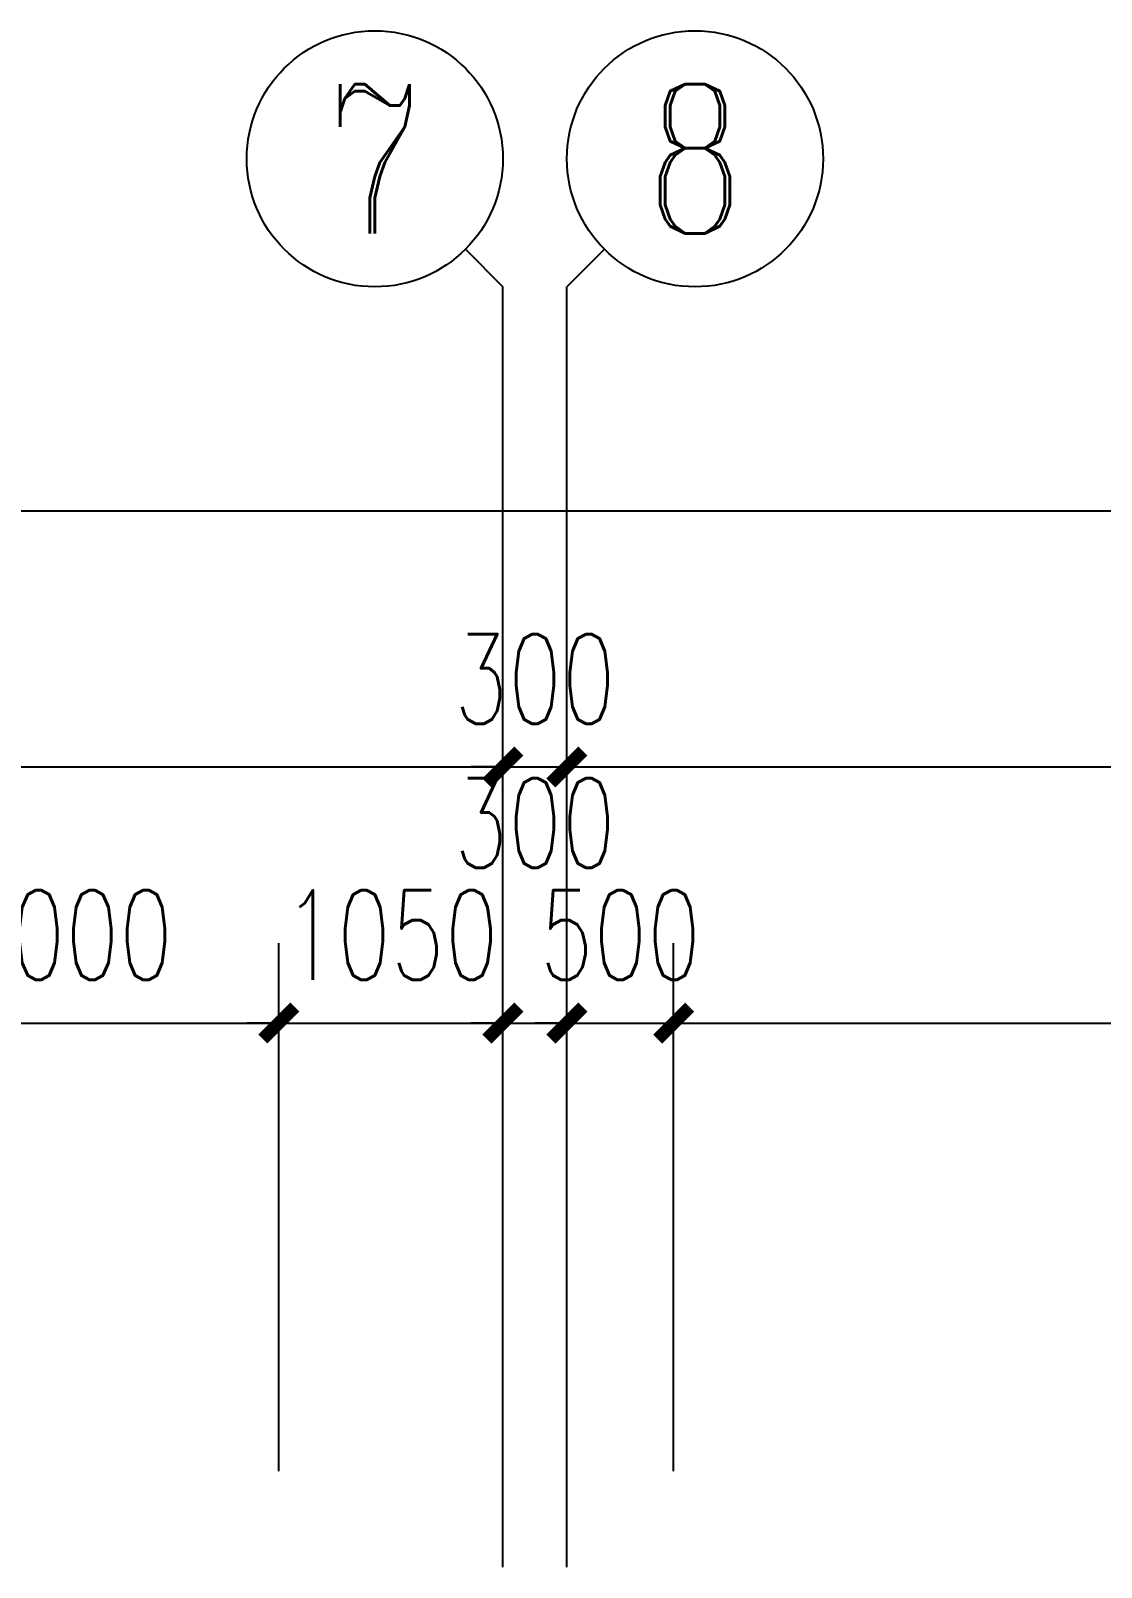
# Model space of a CAD drawing. Extents: x 0 to 2972856, y -1269770 to 0.
# Drawn here: x 2720944 to 2725959, y -1151346 to -1144146 of the extents above; entities that cross this region are included whole.
import ezdxf
from ezdxf.enums import TextEntityAlignment as Align

# ---------------------------------------------------------------- set-up
doc = ezdxf.new("R2010")
doc.units = 0
doc.header["$LTSCALE"] = 1000
doc.header["$PDSIZE"] = 50
doc.layers.add('1-建筑底图', color=8, linetype='Continuous')
doc.layers.add('AXIS_TEXT', color=7, linetype='Continuous')
doc.styles.add('_TCH_AXIS', font='COMPLEX', dxfattribs={"bigfont": 'GBCBIG'})
doc.styles.add('A_DIM_T3', font='SIMPLEX', dxfattribs={"width": 0.7, "bigfont": 'HZ'})
doc.styles.add('COMPLEX', font='COMPLEX')
doc.dimstyles.new('_TCH_ARCH&&150', dxfattribs={"dimtxt": 420, "dimasz": 150, "dimexe": 375, "dimexo": 450, "dimgap": 202.5, "dimtad": 1, "dimdec": 0, "dimzin": 0, "dimdsep": 46, "dimtxsty": 'A_DIM_T3', "dimblk": 'ARCHTICK', "dimcen": 0.09, "dimclrt": 7, "dimazin": 2, "dimtfac": 1, "dimtdec": 0, "dimtix": 1, "dimtmove": 2, "dimatfit": 3, "dimfxl": 150, "dimtolj": 1, "dimtzin": 0, "dimarcsym": 0})

# ---------------------------------------------------------------- blocks, each defined once
blk = doc.blocks.new('_ArchTick')
at = {"color": 0, "linetype": 'ByBlock', "const_width": 0.4}
blk.add_lwpolyline([(-0.5, -0.5), (0.5, 0.5)], dxfattribs=at)
blk = doc.blocks.new('*D1143')
at = {"layer": '1-建筑底图', "color": 0, "lineweight": -2, "transparency": 16777216}
for p, q in [((2060076.6, -1145125.4), (2060076.6, -1140250.4)), ((2167276.6, -1145125.4), (2167276.6, -1140250.4)), ((2060076.6, -1140625.4), (2167276.6, -1140625.4))]:
    blk.add_line(p, q, dxfattribs=at)
at = {"layer": 'Defpoints', "color": 0, "transparency": 16777216}
for p in [(2167276.6, -1140625.4), (2060076.6, -1145575.4), (2167276.6, -1145575.4)]:
    blk.add_point(p, dxfattribs=at)
at = {"layer": '1-建筑底图', "color": 0, "lineweight": -2, "transparency": 16777216, "xscale": 150, "yscale": 150, "zscale": 150, "rotation": 180}
blk.add_blockref('_ArchTick', (2060076.6, -1140625.4), dxfattribs=at)
at = {"layer": '1-建筑底图', "color": 0, "lineweight": -2, "transparency": 16777216, "xscale": 150, "yscale": 150, "zscale": 150}
blk.add_blockref('_ArchTick', (2167276.6, -1140625.4), dxfattribs=at)
at = {"layer": '1-建筑底图', "color": 7, "transparency": 16777216, "insert": (2113676.6, -1140212.9), "char_height": 420, "attachment_point": 5, "style": 'A_DIM_T3'}
blk.add_mtext('\\A1;107200', dxfattribs=at)
blk = doc.blocks.new('*D1150')
at = {"layer": '1-建筑底图', "color": 0, "lineweight": -2, "transparency": 16777216}
for p, q in [((2100376.6, -1145125.4), (2100376.6, -1141450.4)), ((2108376.6, -1145125.4), (2108376.6, -1141450.4)), ((2100376.6, -1141825.4), (2108376.6, -1141825.4))]:
    blk.add_line(p, q, dxfattribs=at)
at = {"layer": 'Defpoints', "color": 0, "transparency": 16777216}
for p in [(2108376.6, -1141825.4), (2100376.6, -1145575.4), (2108376.6, -1145575.4)]:
    blk.add_point(p, dxfattribs=at)
at = {"layer": '1-建筑底图', "color": 0, "lineweight": -2, "transparency": 16777216, "xscale": 150, "yscale": 150, "zscale": 150, "rotation": 180}
blk.add_blockref('_ArchTick', (2100376.6, -1141825.4), dxfattribs=at)
at = {"layer": '1-建筑底图', "color": 0, "lineweight": -2, "transparency": 16777216, "xscale": 150, "yscale": 150, "zscale": 150}
blk.add_blockref('_ArchTick', (2108376.6, -1141825.4), dxfattribs=at)
at = {"layer": '1-建筑底图', "color": 7, "transparency": 16777216, "insert": (2104376.6, -1141412.9), "char_height": 420, "attachment_point": 5, "style": 'A_DIM_T3'}
blk.add_mtext('\\A1;8000', dxfattribs=at)
blk = doc.blocks.new('*D1151')
at = {"layer": '1-建筑底图', "color": 0, "lineweight": -2, "transparency": 16777216}
for p, q in [((2108376.6, -1145125.4), (2108376.6, -1141450.4)), ((2108676.6, -1145125.4), (2108676.6, -1141450.4)), ((2108376.6, -1141825.4), (2108226.6, -1141825.4)), ((2108376.6, -1141825.4), (2108676.6, -1141825.4)), ((2108676.6, -1141825.4), (2108826.6, -1141825.4))]:
    blk.add_line(p, q, dxfattribs=at)
at = {"layer": 'Defpoints', "color": 0, "transparency": 16777216}
for p in [(2108676.6, -1141825.4), (2108376.6, -1145575.4), (2108676.6, -1145575.4)]:
    blk.add_point(p, dxfattribs=at)
at = {"layer": '1-建筑底图', "color": 0, "lineweight": -2, "transparency": 16777216, "xscale": 150, "yscale": 150, "zscale": 150}
blk.add_blockref('_ArchTick', (2108376.6, -1141825.4), dxfattribs=at)
at = {"layer": '1-建筑底图', "color": 0, "lineweight": -2, "transparency": 16777216, "xscale": 150, "yscale": 150, "zscale": 150, "rotation": 180}
blk.add_blockref('_ArchTick', (2108676.6, -1141825.4), dxfattribs=at)
at = {"layer": '1-建筑底图', "color": 7, "transparency": 16777216, "insert": (2108526.6, -1141412.9), "char_height": 420, "attachment_point": 5, "style": 'A_DIM_T3'}
blk.add_mtext('\\A1;300', dxfattribs=at)
blk = doc.blocks.new('*D1152')
at = {"layer": '1-建筑底图', "color": 0, "lineweight": -2, "transparency": 16777216}
for p, q in [((2108676.6, -1145125.4), (2108676.6, -1141450.4)), ((2116376.6, -1145125.4), (2116376.6, -1141450.4)), ((2108676.6, -1141825.4), (2116376.6, -1141825.4))]:
    blk.add_line(p, q, dxfattribs=at)
at = {"layer": 'Defpoints', "color": 0, "transparency": 16777216}
for p in [(2116376.6, -1141825.4), (2108676.6, -1145575.4), (2116376.6, -1145575.4)]:
    blk.add_point(p, dxfattribs=at)
at = {"layer": '1-建筑底图', "color": 0, "lineweight": -2, "transparency": 16777216, "xscale": 150, "yscale": 150, "zscale": 150, "rotation": 180}
blk.add_blockref('_ArchTick', (2108676.6, -1141825.4), dxfattribs=at)
at = {"layer": '1-建筑底图', "color": 0, "lineweight": -2, "transparency": 16777216, "xscale": 150, "yscale": 150, "zscale": 150}
blk.add_blockref('_ArchTick', (2116376.6, -1141825.4), dxfattribs=at)
at = {"layer": '1-建筑底图', "color": 7, "transparency": 16777216, "insert": (2112526.6, -1141412.9), "char_height": 420, "attachment_point": 5, "style": 'A_DIM_T3'}
blk.add_mtext('\\A1;7700', dxfattribs=at)
blk = doc.blocks.new('*D1229')
at = {"layer": '1-建筑底图', "color": 0, "lineweight": -2, "transparency": 16777216}
for p, q in [((2109176.6, -1145125.4), (2109176.6, -1142650.4)), ((2116126.6, -1145125.4), (2116126.6, -1142650.4)), ((2109176.6, -1143025.4), (2116126.6, -1143025.4))]:
    blk.add_line(p, q, dxfattribs=at)
at = {"layer": 'Defpoints', "color": 0, "transparency": 16777216}
for p in [(2116126.6, -1143025.4), (2109176.6, -1145575.4), (2116126.6, -1145575.4)]:
    blk.add_point(p, dxfattribs=at)
at = {"layer": '1-建筑底图', "color": 0, "lineweight": -2, "transparency": 16777216, "xscale": 150, "yscale": 150, "zscale": 150, "rotation": 180}
blk.add_blockref('_ArchTick', (2109176.6, -1143025.4), dxfattribs=at)
at = {"layer": '1-建筑底图', "color": 0, "lineweight": -2, "transparency": 16777216, "xscale": 150, "yscale": 150, "zscale": 150}
blk.add_blockref('_ArchTick', (2116126.6, -1143025.4), dxfattribs=at)
at = {"layer": '1-建筑底图', "color": 7, "transparency": 16777216, "insert": (2112651.6, -1142612.9), "char_height": 420, "attachment_point": 5, "style": 'A_DIM_T3'}
blk.add_mtext('\\A1;6950', dxfattribs=at)
blk = doc.blocks.new('*D1230')
at = {"layer": '1-建筑底图', "color": 0, "lineweight": -2, "transparency": 16777216}
for p, q in [((2108676.6, -1145125.4), (2108676.6, -1142650.4)), ((2109176.6, -1145125.4), (2109176.6, -1142650.4)), ((2108676.6, -1143025.4), (2108526.6, -1143025.4)), ((2108676.6, -1143025.4), (2109176.6, -1143025.4)), ((2109176.6, -1143025.4), (2109326.6, -1143025.4))]:
    blk.add_line(p, q, dxfattribs=at)
at = {"layer": 'Defpoints', "color": 0, "transparency": 16777216}
for p in [(2109176.6, -1143025.4), (2108676.6, -1145575.4), (2109176.6, -1145575.4)]:
    blk.add_point(p, dxfattribs=at)
at = {"layer": '1-建筑底图', "color": 0, "lineweight": -2, "transparency": 16777216, "xscale": 150, "yscale": 150, "zscale": 150}
blk.add_blockref('_ArchTick', (2108676.6, -1143025.4), dxfattribs=at)
at = {"layer": '1-建筑底图', "color": 0, "lineweight": -2, "transparency": 16777216, "xscale": 150, "yscale": 150, "zscale": 150, "rotation": 180}
blk.add_blockref('_ArchTick', (2109176.6, -1143025.4), dxfattribs=at)
at = {"layer": '1-建筑底图', "color": 7, "transparency": 16777216, "insert": (2108926.6, -1142612.9), "char_height": 420, "attachment_point": 5, "style": 'A_DIM_T3'}
blk.add_mtext('\\A1;500', dxfattribs=at)
blk = doc.blocks.new('*D1231')
at = {"layer": '1-建筑底图', "color": 0, "lineweight": -2, "transparency": 16777216}
for p, q in [((2108376.6, -1145125.4), (2108376.6, -1142650.4)), ((2108676.6, -1145125.4), (2108676.6, -1142650.4)), ((2108376.6, -1143025.4), (2108226.6, -1143025.4)), ((2108376.6, -1143025.4), (2108676.6, -1143025.4)), ((2108676.6, -1143025.4), (2108826.6, -1143025.4))]:
    blk.add_line(p, q, dxfattribs=at)
at = {"layer": 'Defpoints', "color": 0, "transparency": 16777216}
for p in [(2108676.6, -1143025.4), (2108376.6, -1145575.4), (2108676.6, -1145575.4)]:
    blk.add_point(p, dxfattribs=at)
at = {"layer": '1-建筑底图', "color": 0, "lineweight": -2, "transparency": 16777216, "xscale": 150, "yscale": 150, "zscale": 150}
blk.add_blockref('_ArchTick', (2108376.6, -1143025.4), dxfattribs=at)
at = {"layer": '1-建筑底图', "color": 0, "lineweight": -2, "transparency": 16777216, "xscale": 150, "yscale": 150, "zscale": 150, "rotation": 180}
blk.add_blockref('_ArchTick', (2108676.6, -1143025.4), dxfattribs=at)
at = {"layer": '1-建筑底图', "color": 7, "transparency": 16777216, "insert": (2108526.6, -1142087.9), "char_height": 420, "attachment_point": 5, "style": 'A_DIM_T3'}
blk.add_mtext('\\A1;300', dxfattribs=at)
blk = doc.blocks.new('*D1232')
at = {"layer": '1-建筑底图', "color": 0, "lineweight": -2, "transparency": 16777216}
for p, q in [((2107326.6, -1145125.4), (2107326.6, -1142650.4)), ((2108376.6, -1145125.4), (2108376.6, -1142650.4)), ((2107326.6, -1143025.4), (2107176.6, -1143025.4)), ((2107326.6, -1143025.4), (2108376.6, -1143025.4)), ((2108376.6, -1143025.4), (2108526.6, -1143025.4))]:
    blk.add_line(p, q, dxfattribs=at)
at = {"layer": 'Defpoints', "color": 0, "transparency": 16777216}
for p in [(2108376.6, -1143025.4), (2107326.6, -1145575.4), (2108376.6, -1145575.4)]:
    blk.add_point(p, dxfattribs=at)
at = {"layer": '1-建筑底图', "color": 0, "lineweight": -2, "transparency": 16777216, "xscale": 150, "yscale": 150, "zscale": 150}
blk.add_blockref('_ArchTick', (2107326.6, -1143025.4), dxfattribs=at)
at = {"layer": '1-建筑底图', "color": 0, "lineweight": -2, "transparency": 16777216, "xscale": 150, "yscale": 150, "zscale": 150, "rotation": 180}
blk.add_blockref('_ArchTick', (2108376.6, -1143025.4), dxfattribs=at)
at = {"layer": '1-建筑底图', "color": 7, "transparency": 16777216, "insert": (2107851.6, -1142612.9), "char_height": 420, "attachment_point": 5, "style": 'A_DIM_T3'}
blk.add_mtext('\\A1;1050', dxfattribs=at)
blk = doc.blocks.new('*D1233')
at = {"layer": '1-建筑底图', "color": 0, "lineweight": -2, "transparency": 16777216}
for p, q in [((2105326.6, -1145125.4), (2105326.6, -1142650.4)), ((2107326.6, -1145125.4), (2107326.6, -1142650.4)), ((2105326.6, -1143025.4), (2107326.6, -1143025.4))]:
    blk.add_line(p, q, dxfattribs=at)
at = {"layer": 'Defpoints', "color": 0, "transparency": 16777216}
for p in [(2107326.6, -1143025.4), (2105326.6, -1145575.4), (2107326.6, -1145575.4)]:
    blk.add_point(p, dxfattribs=at)
at = {"layer": '1-建筑底图', "color": 0, "lineweight": -2, "transparency": 16777216, "xscale": 150, "yscale": 150, "zscale": 150, "rotation": 180}
blk.add_blockref('_ArchTick', (2105326.6, -1143025.4), dxfattribs=at)
at = {"layer": '1-建筑底图', "color": 0, "lineweight": -2, "transparency": 16777216, "xscale": 150, "yscale": 150, "zscale": 150}
blk.add_blockref('_ArchTick', (2107326.6, -1143025.4), dxfattribs=at)
at = {"layer": '1-建筑底图', "color": 7, "transparency": 16777216, "insert": (2106326.6, -1142612.9), "char_height": 420, "attachment_point": 5, "style": 'A_DIM_T3'}
blk.add_mtext('\\A1;2000', dxfattribs=at)
blk = doc.blocks.new('*D1450')
at = {"layer": '1-建筑底图', "color": 0, "lineweight": -2, "transparency": 16777216}
for p, q in [((2060076.6, -1145125.4), (2060076.6, -1140250.4)), ((2167276.6, -1145125.4), (2167276.6, -1140250.4)), ((2060076.6, -1140625.4), (2167276.6, -1140625.4))]:
    blk.add_line(p, q, dxfattribs=at)
at = {"layer": 'Defpoints', "color": 0, "transparency": 16777216}
for p in [(2167276.6, -1140625.4), (2060076.6, -1145575.4), (2167276.6, -1145575.4)]:
    blk.add_point(p, dxfattribs=at)
at = {"layer": '1-建筑底图', "color": 0, "lineweight": -2, "transparency": 16777216, "xscale": 150, "yscale": 150, "zscale": 150, "rotation": 180}
blk.add_blockref('_ArchTick', (2060076.6, -1140625.4), dxfattribs=at)
at = {"layer": '1-建筑底图', "color": 0, "lineweight": -2, "transparency": 16777216, "xscale": 150, "yscale": 150, "zscale": 150}
blk.add_blockref('_ArchTick', (2167276.6, -1140625.4), dxfattribs=at)
at = {"layer": '1-建筑底图', "color": 7, "transparency": 16777216, "insert": (2113676.6, -1140212.9), "char_height": 420, "attachment_point": 5, "style": 'A_DIM_T3'}
blk.add_mtext('\\A1;107200', dxfattribs=at)
blk = doc.blocks.new('*D1457')
at = {"layer": '1-建筑底图', "color": 0, "lineweight": -2, "transparency": 16777216}
for p, q in [((2100376.6, -1145125.4), (2100376.6, -1141450.4)), ((2108376.6, -1145125.4), (2108376.6, -1141450.4)), ((2100376.6, -1141825.4), (2108376.6, -1141825.4))]:
    blk.add_line(p, q, dxfattribs=at)
at = {"layer": 'Defpoints', "color": 0, "transparency": 16777216}
for p in [(2108376.6, -1141825.4), (2100376.6, -1145575.4), (2108376.6, -1145575.4)]:
    blk.add_point(p, dxfattribs=at)
at = {"layer": '1-建筑底图', "color": 0, "lineweight": -2, "transparency": 16777216, "xscale": 150, "yscale": 150, "zscale": 150, "rotation": 180}
blk.add_blockref('_ArchTick', (2100376.6, -1141825.4), dxfattribs=at)
at = {"layer": '1-建筑底图', "color": 0, "lineweight": -2, "transparency": 16777216, "xscale": 150, "yscale": 150, "zscale": 150}
blk.add_blockref('_ArchTick', (2108376.6, -1141825.4), dxfattribs=at)
at = {"layer": '1-建筑底图', "color": 7, "transparency": 16777216, "insert": (2104376.6, -1141412.9), "char_height": 420, "attachment_point": 5, "style": 'A_DIM_T3'}
blk.add_mtext('\\A1;8000', dxfattribs=at)
blk = doc.blocks.new('*D1458')
at = {"layer": '1-建筑底图', "color": 0, "lineweight": -2, "transparency": 16777216}
for p, q in [((2108376.6, -1145125.4), (2108376.6, -1141450.4)), ((2108676.6, -1145125.4), (2108676.6, -1141450.4)), ((2108376.6, -1141825.4), (2108226.6, -1141825.4)), ((2108376.6, -1141825.4), (2108676.6, -1141825.4)), ((2108676.6, -1141825.4), (2108826.6, -1141825.4))]:
    blk.add_line(p, q, dxfattribs=at)
at = {"layer": 'Defpoints', "color": 0, "transparency": 16777216}
for p in [(2108676.6, -1141825.4), (2108376.6, -1145575.4), (2108676.6, -1145575.4)]:
    blk.add_point(p, dxfattribs=at)
at = {"layer": '1-建筑底图', "color": 0, "lineweight": -2, "transparency": 16777216, "xscale": 150, "yscale": 150, "zscale": 150}
blk.add_blockref('_ArchTick', (2108376.6, -1141825.4), dxfattribs=at)
at = {"layer": '1-建筑底图', "color": 0, "lineweight": -2, "transparency": 16777216, "xscale": 150, "yscale": 150, "zscale": 150, "rotation": 180}
blk.add_blockref('_ArchTick', (2108676.6, -1141825.4), dxfattribs=at)
at = {"layer": '1-建筑底图', "color": 7, "transparency": 16777216, "insert": (2108526.6, -1141412.9), "char_height": 420, "attachment_point": 5, "style": 'A_DIM_T3'}
blk.add_mtext('\\A1;300', dxfattribs=at)
blk = doc.blocks.new('*D1459')
at = {"layer": '1-建筑底图', "color": 0, "lineweight": -2, "transparency": 16777216}
for p, q in [((2108676.6, -1145125.4), (2108676.6, -1141450.4)), ((2116376.6, -1145125.4), (2116376.6, -1141450.4)), ((2108676.6, -1141825.4), (2116376.6, -1141825.4))]:
    blk.add_line(p, q, dxfattribs=at)
at = {"layer": 'Defpoints', "color": 0, "transparency": 16777216}
for p in [(2116376.6, -1141825.4), (2108676.6, -1145575.4), (2116376.6, -1145575.4)]:
    blk.add_point(p, dxfattribs=at)
at = {"layer": '1-建筑底图', "color": 0, "lineweight": -2, "transparency": 16777216, "xscale": 150, "yscale": 150, "zscale": 150, "rotation": 180}
blk.add_blockref('_ArchTick', (2108676.6, -1141825.4), dxfattribs=at)
at = {"layer": '1-建筑底图', "color": 0, "lineweight": -2, "transparency": 16777216, "xscale": 150, "yscale": 150, "zscale": 150}
blk.add_blockref('_ArchTick', (2116376.6, -1141825.4), dxfattribs=at)
at = {"layer": '1-建筑底图', "color": 7, "transparency": 16777216, "insert": (2112526.6, -1141412.9), "char_height": 420, "attachment_point": 5, "style": 'A_DIM_T3'}
blk.add_mtext('\\A1;7700', dxfattribs=at)
blk = doc.blocks.new('*D1536')
at = {"layer": '1-建筑底图', "color": 0, "lineweight": -2, "transparency": 16777216}
for p, q in [((2109176.6, -1145125.4), (2109176.6, -1142650.4)), ((2116126.6, -1145125.4), (2116126.6, -1142650.4)), ((2109176.6, -1143025.4), (2116126.6, -1143025.4))]:
    blk.add_line(p, q, dxfattribs=at)
at = {"layer": 'Defpoints', "color": 0, "transparency": 16777216}
for p in [(2116126.6, -1143025.4), (2109176.6, -1145575.4), (2116126.6, -1145575.4)]:
    blk.add_point(p, dxfattribs=at)
at = {"layer": '1-建筑底图', "color": 0, "lineweight": -2, "transparency": 16777216, "xscale": 150, "yscale": 150, "zscale": 150, "rotation": 180}
blk.add_blockref('_ArchTick', (2109176.6, -1143025.4), dxfattribs=at)
at = {"layer": '1-建筑底图', "color": 0, "lineweight": -2, "transparency": 16777216, "xscale": 150, "yscale": 150, "zscale": 150}
blk.add_blockref('_ArchTick', (2116126.6, -1143025.4), dxfattribs=at)
at = {"layer": '1-建筑底图', "color": 7, "transparency": 16777216, "insert": (2112651.6, -1142612.9), "char_height": 420, "attachment_point": 5, "style": 'A_DIM_T3'}
blk.add_mtext('\\A1;6950', dxfattribs=at)
blk = doc.blocks.new('*D1537')
at = {"layer": '1-建筑底图', "color": 0, "lineweight": -2, "transparency": 16777216}
for p, q in [((2108676.6, -1145125.4), (2108676.6, -1142650.4)), ((2109176.6, -1145125.4), (2109176.6, -1142650.4)), ((2108676.6, -1143025.4), (2108526.6, -1143025.4)), ((2108676.6, -1143025.4), (2109176.6, -1143025.4)), ((2109176.6, -1143025.4), (2109326.6, -1143025.4))]:
    blk.add_line(p, q, dxfattribs=at)
at = {"layer": 'Defpoints', "color": 0, "transparency": 16777216}
for p in [(2109176.6, -1143025.4), (2108676.6, -1145575.4), (2109176.6, -1145575.4)]:
    blk.add_point(p, dxfattribs=at)
at = {"layer": '1-建筑底图', "color": 0, "lineweight": -2, "transparency": 16777216, "xscale": 150, "yscale": 150, "zscale": 150}
blk.add_blockref('_ArchTick', (2108676.6, -1143025.4), dxfattribs=at)
at = {"layer": '1-建筑底图', "color": 0, "lineweight": -2, "transparency": 16777216, "xscale": 150, "yscale": 150, "zscale": 150, "rotation": 180}
blk.add_blockref('_ArchTick', (2109176.6, -1143025.4), dxfattribs=at)
at = {"layer": '1-建筑底图', "color": 7, "transparency": 16777216, "insert": (2108926.6, -1142612.9), "char_height": 420, "attachment_point": 5, "style": 'A_DIM_T3'}
blk.add_mtext('\\A1;500', dxfattribs=at)
blk = doc.blocks.new('*D1538')
at = {"layer": '1-建筑底图', "color": 0, "lineweight": -2, "transparency": 16777216}
for p, q in [((2108376.6, -1145125.4), (2108376.6, -1142650.4)), ((2108676.6, -1145125.4), (2108676.6, -1142650.4)), ((2108376.6, -1143025.4), (2108226.6, -1143025.4)), ((2108376.6, -1143025.4), (2108676.6, -1143025.4)), ((2108676.6, -1143025.4), (2108826.6, -1143025.4))]:
    blk.add_line(p, q, dxfattribs=at)
at = {"layer": 'Defpoints', "color": 0, "transparency": 16777216}
for p in [(2108676.6, -1143025.4), (2108376.6, -1145575.4), (2108676.6, -1145575.4)]:
    blk.add_point(p, dxfattribs=at)
at = {"layer": '1-建筑底图', "color": 0, "lineweight": -2, "transparency": 16777216, "xscale": 150, "yscale": 150, "zscale": 150}
blk.add_blockref('_ArchTick', (2108376.6, -1143025.4), dxfattribs=at)
at = {"layer": '1-建筑底图', "color": 0, "lineweight": -2, "transparency": 16777216, "xscale": 150, "yscale": 150, "zscale": 150, "rotation": 180}
blk.add_blockref('_ArchTick', (2108676.6, -1143025.4), dxfattribs=at)
at = {"layer": '1-建筑底图', "color": 7, "transparency": 16777216, "insert": (2108526.6, -1142087.9), "char_height": 420, "attachment_point": 5, "style": 'A_DIM_T3'}
blk.add_mtext('\\A1;300', dxfattribs=at)
blk = doc.blocks.new('*D1539')
at = {"layer": '1-建筑底图', "color": 0, "lineweight": -2, "transparency": 16777216}
for p, q in [((2107326.6, -1145125.4), (2107326.6, -1142650.4)), ((2108376.6, -1145125.4), (2108376.6, -1142650.4)), ((2107326.6, -1143025.4), (2107176.6, -1143025.4)), ((2107326.6, -1143025.4), (2108376.6, -1143025.4)), ((2108376.6, -1143025.4), (2108526.6, -1143025.4))]:
    blk.add_line(p, q, dxfattribs=at)
at = {"layer": 'Defpoints', "color": 0, "transparency": 16777216}
for p in [(2108376.6, -1143025.4), (2107326.6, -1145575.4), (2108376.6, -1145575.4)]:
    blk.add_point(p, dxfattribs=at)
at = {"layer": '1-建筑底图', "color": 0, "lineweight": -2, "transparency": 16777216, "xscale": 150, "yscale": 150, "zscale": 150}
blk.add_blockref('_ArchTick', (2107326.6, -1143025.4), dxfattribs=at)
at = {"layer": '1-建筑底图', "color": 0, "lineweight": -2, "transparency": 16777216, "xscale": 150, "yscale": 150, "zscale": 150, "rotation": 180}
blk.add_blockref('_ArchTick', (2108376.6, -1143025.4), dxfattribs=at)
at = {"layer": '1-建筑底图', "color": 7, "transparency": 16777216, "insert": (2107851.6, -1142612.9), "char_height": 420, "attachment_point": 5, "style": 'A_DIM_T3'}
blk.add_mtext('\\A1;1050', dxfattribs=at)
blk = doc.blocks.new('*D1540')
at = {"layer": '1-建筑底图', "color": 0, "lineweight": -2, "transparency": 16777216}
for p, q in [((2105326.6, -1145125.4), (2105326.6, -1142650.4)), ((2107326.6, -1145125.4), (2107326.6, -1142650.4)), ((2105326.6, -1143025.4), (2107326.6, -1143025.4))]:
    blk.add_line(p, q, dxfattribs=at)
at = {"layer": 'Defpoints', "color": 0, "transparency": 16777216}
for p in [(2107326.6, -1143025.4), (2105326.6, -1145575.4), (2107326.6, -1145575.4)]:
    blk.add_point(p, dxfattribs=at)
at = {"layer": '1-建筑底图', "color": 0, "lineweight": -2, "transparency": 16777216, "xscale": 150, "yscale": 150, "zscale": 150, "rotation": 180}
blk.add_blockref('_ArchTick', (2105326.6, -1143025.4), dxfattribs=at)
at = {"layer": '1-建筑底图', "color": 0, "lineweight": -2, "transparency": 16777216, "xscale": 150, "yscale": 150, "zscale": 150}
blk.add_blockref('_ArchTick', (2107326.6, -1143025.4), dxfattribs=at)
at = {"layer": '1-建筑底图', "color": 7, "transparency": 16777216, "insert": (2106326.6, -1142612.9), "char_height": 420, "attachment_point": 5, "style": 'A_DIM_T3'}
blk.add_mtext('\\A1;2000', dxfattribs=at)
blk = doc.blocks.new('_AXISO')
blk.add_circle((0, 0), 0.5)
at = {"layer": 'AXIS_TEXT', "style": 'COMPLEX', "width": 1.041667}
blk.add_attdef('A', text='', height=0.56, dxfattribs=at).set_placement((-0.25, -0.28), (0.25, -0.28), align=Align.FIT)
blk = doc.blocks.new('*D1757')
at = {"layer": '1-建筑底图', "color": 0, "lineweight": -2, "transparency": 16777216}
for p, q in [((2060076.6, -1145125.4), (2060076.6, -1140250.4)), ((2167276.6, -1145125.4), (2167276.6, -1140250.4)), ((2060076.6, -1140625.4), (2167276.6, -1140625.4))]:
    blk.add_line(p, q, dxfattribs=at)
at = {"layer": 'Defpoints', "color": 0, "transparency": 16777216}
for p in [(2167276.6, -1140625.4), (2060076.6, -1145575.4), (2167276.6, -1145575.4)]:
    blk.add_point(p, dxfattribs=at)
at = {"layer": '1-建筑底图', "color": 0, "lineweight": -2, "transparency": 16777216, "xscale": 150, "yscale": 150, "zscale": 150, "rotation": 180}
blk.add_blockref('_ArchTick', (2060076.6, -1140625.4), dxfattribs=at)
at = {"layer": '1-建筑底图', "color": 0, "lineweight": -2, "transparency": 16777216, "xscale": 150, "yscale": 150, "zscale": 150}
blk.add_blockref('_ArchTick', (2167276.6, -1140625.4), dxfattribs=at)
at = {"layer": '1-建筑底图', "color": 7, "transparency": 16777216, "insert": (2113676.6, -1140212.9), "char_height": 420, "attachment_point": 5, "style": 'A_DIM_T3'}
blk.add_mtext('\\A1;107200', dxfattribs=at)
blk = doc.blocks.new('*D1764')
at = {"layer": '1-建筑底图', "color": 0, "lineweight": -2, "transparency": 16777216}
for p, q in [((2100376.6, -1145125.4), (2100376.6, -1141450.4)), ((2108376.6, -1145125.4), (2108376.6, -1141450.4)), ((2100376.6, -1141825.4), (2108376.6, -1141825.4))]:
    blk.add_line(p, q, dxfattribs=at)
at = {"layer": 'Defpoints', "color": 0, "transparency": 16777216}
for p in [(2108376.6, -1141825.4), (2100376.6, -1145575.4), (2108376.6, -1145575.4)]:
    blk.add_point(p, dxfattribs=at)
at = {"layer": '1-建筑底图', "color": 0, "lineweight": -2, "transparency": 16777216, "xscale": 150, "yscale": 150, "zscale": 150, "rotation": 180}
blk.add_blockref('_ArchTick', (2100376.6, -1141825.4), dxfattribs=at)
at = {"layer": '1-建筑底图', "color": 0, "lineweight": -2, "transparency": 16777216, "xscale": 150, "yscale": 150, "zscale": 150}
blk.add_blockref('_ArchTick', (2108376.6, -1141825.4), dxfattribs=at)
at = {"layer": '1-建筑底图', "color": 7, "transparency": 16777216, "insert": (2104376.6, -1141412.9), "char_height": 420, "attachment_point": 5, "style": 'A_DIM_T3'}
blk.add_mtext('\\A1;8000', dxfattribs=at)
blk = doc.blocks.new('*D1765')
at = {"layer": '1-建筑底图', "color": 0, "lineweight": -2, "transparency": 16777216}
for p, q in [((2108376.6, -1145125.4), (2108376.6, -1141450.4)), ((2108676.6, -1145125.4), (2108676.6, -1141450.4)), ((2108376.6, -1141825.4), (2108226.6, -1141825.4)), ((2108376.6, -1141825.4), (2108676.6, -1141825.4)), ((2108676.6, -1141825.4), (2108826.6, -1141825.4))]:
    blk.add_line(p, q, dxfattribs=at)
at = {"layer": 'Defpoints', "color": 0, "transparency": 16777216}
for p in [(2108676.6, -1141825.4), (2108376.6, -1145575.4), (2108676.6, -1145575.4)]:
    blk.add_point(p, dxfattribs=at)
at = {"layer": '1-建筑底图', "color": 0, "lineweight": -2, "transparency": 16777216, "xscale": 150, "yscale": 150, "zscale": 150}
blk.add_blockref('_ArchTick', (2108376.6, -1141825.4), dxfattribs=at)
at = {"layer": '1-建筑底图', "color": 0, "lineweight": -2, "transparency": 16777216, "xscale": 150, "yscale": 150, "zscale": 150, "rotation": 180}
blk.add_blockref('_ArchTick', (2108676.6, -1141825.4), dxfattribs=at)
at = {"layer": '1-建筑底图', "color": 7, "transparency": 16777216, "insert": (2108526.6, -1141412.9), "char_height": 420, "attachment_point": 5, "style": 'A_DIM_T3'}
blk.add_mtext('\\A1;300', dxfattribs=at)
blk = doc.blocks.new('*D1766')
at = {"layer": '1-建筑底图', "color": 0, "lineweight": -2, "transparency": 16777216}
for p, q in [((2108676.6, -1145125.4), (2108676.6, -1141450.4)), ((2116376.6, -1145125.4), (2116376.6, -1141450.4)), ((2108676.6, -1141825.4), (2116376.6, -1141825.4))]:
    blk.add_line(p, q, dxfattribs=at)
at = {"layer": 'Defpoints', "color": 0, "transparency": 16777216}
for p in [(2116376.6, -1141825.4), (2108676.6, -1145575.4), (2116376.6, -1145575.4)]:
    blk.add_point(p, dxfattribs=at)
at = {"layer": '1-建筑底图', "color": 0, "lineweight": -2, "transparency": 16777216, "xscale": 150, "yscale": 150, "zscale": 150, "rotation": 180}
blk.add_blockref('_ArchTick', (2108676.6, -1141825.4), dxfattribs=at)
at = {"layer": '1-建筑底图', "color": 0, "lineweight": -2, "transparency": 16777216, "xscale": 150, "yscale": 150, "zscale": 150}
blk.add_blockref('_ArchTick', (2116376.6, -1141825.4), dxfattribs=at)
at = {"layer": '1-建筑底图', "color": 7, "transparency": 16777216, "insert": (2112526.6, -1141412.9), "char_height": 420, "attachment_point": 5, "style": 'A_DIM_T3'}
blk.add_mtext('\\A1;7700', dxfattribs=at)
blk = doc.blocks.new('*D1843')
at = {"layer": '1-建筑底图', "color": 0, "lineweight": -2, "transparency": 16777216}
for p, q in [((2109176.6, -1145125.4), (2109176.6, -1142650.4)), ((2116126.6, -1145125.4), (2116126.6, -1142650.4)), ((2109176.6, -1143025.4), (2116126.6, -1143025.4))]:
    blk.add_line(p, q, dxfattribs=at)
at = {"layer": 'Defpoints', "color": 0, "transparency": 16777216}
for p in [(2116126.6, -1143025.4), (2109176.6, -1145575.4), (2116126.6, -1145575.4)]:
    blk.add_point(p, dxfattribs=at)
at = {"layer": '1-建筑底图', "color": 0, "lineweight": -2, "transparency": 16777216, "xscale": 150, "yscale": 150, "zscale": 150, "rotation": 180}
blk.add_blockref('_ArchTick', (2109176.6, -1143025.4), dxfattribs=at)
at = {"layer": '1-建筑底图', "color": 0, "lineweight": -2, "transparency": 16777216, "xscale": 150, "yscale": 150, "zscale": 150}
blk.add_blockref('_ArchTick', (2116126.6, -1143025.4), dxfattribs=at)
at = {"layer": '1-建筑底图', "color": 7, "transparency": 16777216, "insert": (2112651.6, -1142612.9), "char_height": 420, "attachment_point": 5, "style": 'A_DIM_T3'}
blk.add_mtext('\\A1;6950', dxfattribs=at)
blk = doc.blocks.new('*D1844')
at = {"layer": '1-建筑底图', "color": 0, "lineweight": -2, "transparency": 16777216}
for p, q in [((2108676.6, -1145125.4), (2108676.6, -1142650.4)), ((2109176.6, -1145125.4), (2109176.6, -1142650.4)), ((2108676.6, -1143025.4), (2108526.6, -1143025.4)), ((2108676.6, -1143025.4), (2109176.6, -1143025.4)), ((2109176.6, -1143025.4), (2109326.6, -1143025.4))]:
    blk.add_line(p, q, dxfattribs=at)
at = {"layer": 'Defpoints', "color": 0, "transparency": 16777216}
for p in [(2109176.6, -1143025.4), (2108676.6, -1145575.4), (2109176.6, -1145575.4)]:
    blk.add_point(p, dxfattribs=at)
at = {"layer": '1-建筑底图', "color": 0, "lineweight": -2, "transparency": 16777216, "xscale": 150, "yscale": 150, "zscale": 150}
blk.add_blockref('_ArchTick', (2108676.6, -1143025.4), dxfattribs=at)
at = {"layer": '1-建筑底图', "color": 0, "lineweight": -2, "transparency": 16777216, "xscale": 150, "yscale": 150, "zscale": 150, "rotation": 180}
blk.add_blockref('_ArchTick', (2109176.6, -1143025.4), dxfattribs=at)
at = {"layer": '1-建筑底图', "color": 7, "transparency": 16777216, "insert": (2108926.6, -1142612.9), "char_height": 420, "attachment_point": 5, "style": 'A_DIM_T3'}
blk.add_mtext('\\A1;500', dxfattribs=at)
blk = doc.blocks.new('*D1845')
at = {"layer": '1-建筑底图', "color": 0, "lineweight": -2, "transparency": 16777216}
for p, q in [((2108376.6, -1145125.4), (2108376.6, -1142650.4)), ((2108676.6, -1145125.4), (2108676.6, -1142650.4)), ((2108376.6, -1143025.4), (2108226.6, -1143025.4)), ((2108376.6, -1143025.4), (2108676.6, -1143025.4)), ((2108676.6, -1143025.4), (2108826.6, -1143025.4))]:
    blk.add_line(p, q, dxfattribs=at)
at = {"layer": 'Defpoints', "color": 0, "transparency": 16777216}
for p in [(2108676.6, -1143025.4), (2108376.6, -1145575.4), (2108676.6, -1145575.4)]:
    blk.add_point(p, dxfattribs=at)
at = {"layer": '1-建筑底图', "color": 0, "lineweight": -2, "transparency": 16777216, "xscale": 150, "yscale": 150, "zscale": 150}
blk.add_blockref('_ArchTick', (2108376.6, -1143025.4), dxfattribs=at)
at = {"layer": '1-建筑底图', "color": 0, "lineweight": -2, "transparency": 16777216, "xscale": 150, "yscale": 150, "zscale": 150, "rotation": 180}
blk.add_blockref('_ArchTick', (2108676.6, -1143025.4), dxfattribs=at)
at = {"layer": '1-建筑底图', "color": 7, "transparency": 16777216, "insert": (2108526.6, -1142087.9), "char_height": 420, "attachment_point": 5, "style": 'A_DIM_T3'}
blk.add_mtext('\\A1;300', dxfattribs=at)
blk = doc.blocks.new('*D1846')
at = {"layer": '1-建筑底图', "color": 0, "lineweight": -2, "transparency": 16777216}
for p, q in [((2107326.6, -1145125.4), (2107326.6, -1142650.4)), ((2108376.6, -1145125.4), (2108376.6, -1142650.4)), ((2107326.6, -1143025.4), (2107176.6, -1143025.4)), ((2107326.6, -1143025.4), (2108376.6, -1143025.4)), ((2108376.6, -1143025.4), (2108526.6, -1143025.4))]:
    blk.add_line(p, q, dxfattribs=at)
at = {"layer": 'Defpoints', "color": 0, "transparency": 16777216}
for p in [(2108376.6, -1143025.4), (2107326.6, -1145575.4), (2108376.6, -1145575.4)]:
    blk.add_point(p, dxfattribs=at)
at = {"layer": '1-建筑底图', "color": 0, "lineweight": -2, "transparency": 16777216, "xscale": 150, "yscale": 150, "zscale": 150}
blk.add_blockref('_ArchTick', (2107326.6, -1143025.4), dxfattribs=at)
at = {"layer": '1-建筑底图', "color": 0, "lineweight": -2, "transparency": 16777216, "xscale": 150, "yscale": 150, "zscale": 150, "rotation": 180}
blk.add_blockref('_ArchTick', (2108376.6, -1143025.4), dxfattribs=at)
at = {"layer": '1-建筑底图', "color": 7, "transparency": 16777216, "insert": (2107851.6, -1142612.9), "char_height": 420, "attachment_point": 5, "style": 'A_DIM_T3'}
blk.add_mtext('\\A1;1050', dxfattribs=at)
blk = doc.blocks.new('*D1847')
at = {"layer": '1-建筑底图', "color": 0, "lineweight": -2, "transparency": 16777216}
for p, q in [((2105326.6, -1145125.4), (2105326.6, -1142650.4)), ((2107326.6, -1145125.4), (2107326.6, -1142650.4)), ((2105326.6, -1143025.4), (2107326.6, -1143025.4))]:
    blk.add_line(p, q, dxfattribs=at)
at = {"layer": 'Defpoints', "color": 0, "transparency": 16777216}
for p in [(2107326.6, -1143025.4), (2105326.6, -1145575.4), (2107326.6, -1145575.4)]:
    blk.add_point(p, dxfattribs=at)
at = {"layer": '1-建筑底图', "color": 0, "lineweight": -2, "transparency": 16777216, "xscale": 150, "yscale": 150, "zscale": 150, "rotation": 180}
blk.add_blockref('_ArchTick', (2105326.6, -1143025.4), dxfattribs=at)
at = {"layer": '1-建筑底图', "color": 0, "lineweight": -2, "transparency": 16777216, "xscale": 150, "yscale": 150, "zscale": 150}
blk.add_blockref('_ArchTick', (2107326.6, -1143025.4), dxfattribs=at)
at = {"layer": '1-建筑底图', "color": 7, "transparency": 16777216, "insert": (2106326.6, -1142612.9), "char_height": 420, "attachment_point": 5, "style": 'A_DIM_T3'}
blk.add_mtext('\\A1;2000', dxfattribs=at)
blk = doc.blocks.new('1-三层建筑底图')
at = {"layer": '1-建筑底图'}
for p, q in [((47524.3, 85375.7), (47700, 85200)), ((48175.7, 85375.7), (48000, 85200)), ((47700, 79200), (47700, 85200)), ((48000, 79200), (48000, 85200))]:
    blk.add_line(p, q, dxfattribs=at)
ref = blk.add_blockref('_AXISO', (47100, 85800), dxfattribs=dict(at, xscale=1200, yscale=1200, zscale=1200))
ref.add_attrib('A', '7', dxfattribs={"layer": 'AXIS_TEXT', "height": 698.9, "style": '_TCH_AXIS'}).set_placement((46867, 85450.5), (47333, 85450.5), align=Align.FIT)
ref = blk.add_blockref('_AXISO', (48600, 85800), dxfattribs=dict(at, xscale=1200, yscale=1200, zscale=1200))
ref.add_attrib('A', '8', dxfattribs={"layer": 'AXIS_TEXT', "height": 698.9, "style": '_TCH_AXIS'}).set_placement((48367, 85450.5), (48833, 85450.5), align=Align.FIT)
for p1, p2, distance, picture, middle in [((-600, 79200), (106600, 79200), 4950, '*D1143', (53000, 84562.5)), ((-600, 79200), (106600, 79200), 4950, '*D1450', (53000, 84562.5)), ((-600, 79200), (106600, 79200), 4950, '*D1757', (53000, 84562.5)), ((39700, 79200), (47700, 79200), 3750, '*D1150', (43700, 83362.5)), ((39700, 79200), (47700, 79200), 3750, '*D1457', (43700, 83362.5)), ((39700, 79200), (47700, 79200), 3750, '*D1764', (43700, 83362.5)), ((47700, 79200), (48000, 79200), 3750, '*D1151', (47850, 83362.5)), ((47700, 79200), (48000, 79200), 3750, '*D1458', (47850, 83362.5)), ((47700, 79200), (48000, 79200), 3750, '*D1765', (47850, 83362.5)), ((48000, 79200), (55700, 79200), 3750, '*D1152', (51850, 83362.5)), ((48000, 79200), (55700, 79200), 3750, '*D1459', (51850, 83362.5)), ((48000, 79200), (55700, 79200), 3750, '*D1766', (51850, 83362.5)), ((44650, 79200), (46650, 79200), 2550, '*D1233', (45650, 82162.5)), ((44650, 79200), (46650, 79200), 2550, '*D1540', (45650, 82162.5)), ((44650, 79200), (46650, 79200), 2550, '*D1847', (45650, 82162.5)), ((46650, 79200), (47700, 79200), 2550, '*D1232', (47175, 82162.5)), ((46650, 79200), (47700, 79200), 2550, '*D1539', (47175, 82162.5)), ((46650, 79200), (47700, 79200), 2550, '*D1846', (47175, 82162.5)), ((48000, 79200), (48500, 79200), 2550, '*D1230', (48250, 82162.5)), ((48000, 79200), (48500, 79200), 2550, '*D1537', (48250, 82162.5)), ((48000, 79200), (48500, 79200), 2550, '*D1844', (48250, 82162.5)), ((48500, 79200), (55450, 79200), 2550, '*D1229', (51975, 82162.5)), ((48500, 79200), (55450, 79200), 2550, '*D1536', (51975, 82162.5)), ((48500, 79200), (55450, 79200), 2550, '*D1843', (51975, 82162.5))]:
    dim = blk.add_aligned_dim(p1=p1, p2=p2, distance=distance, dimstyle='_TCH_ARCH&&150', dxfattribs=at)
    dim.commit()
    dim.dimension.update_dxf_attribs({"geometry": picture, "text_midpoint": middle, "insert": (-2060676.6, 1224775.4)})
for picture in ['*D1231', '*D1538', '*D1845']:
    dim = blk.add_linear_dim(base=(48000, 81750), p1=(47700, 79200), p2=(48000, 79200), angle=360, dimstyle='_TCH_ARCH&&150', dxfattribs=at)
    dim.commit()
    dim.dimension.update_dxf_attribs({"geometry": picture, "text_midpoint": (47850, 82687.5), "dimtype": 129, "insert": (-2060676.6, 1224775.4)})

msp = doc.modelspace()

# ---------------------------------------------------------------- block references
at = {"layer": '1-建筑底图', "linetype": 'ByBlock'}
msp.add_blockref('1-三层建筑底图', (2675455.9, -1230545.9), dxfattribs=at)

doc.saveas('drawing.dxf')
